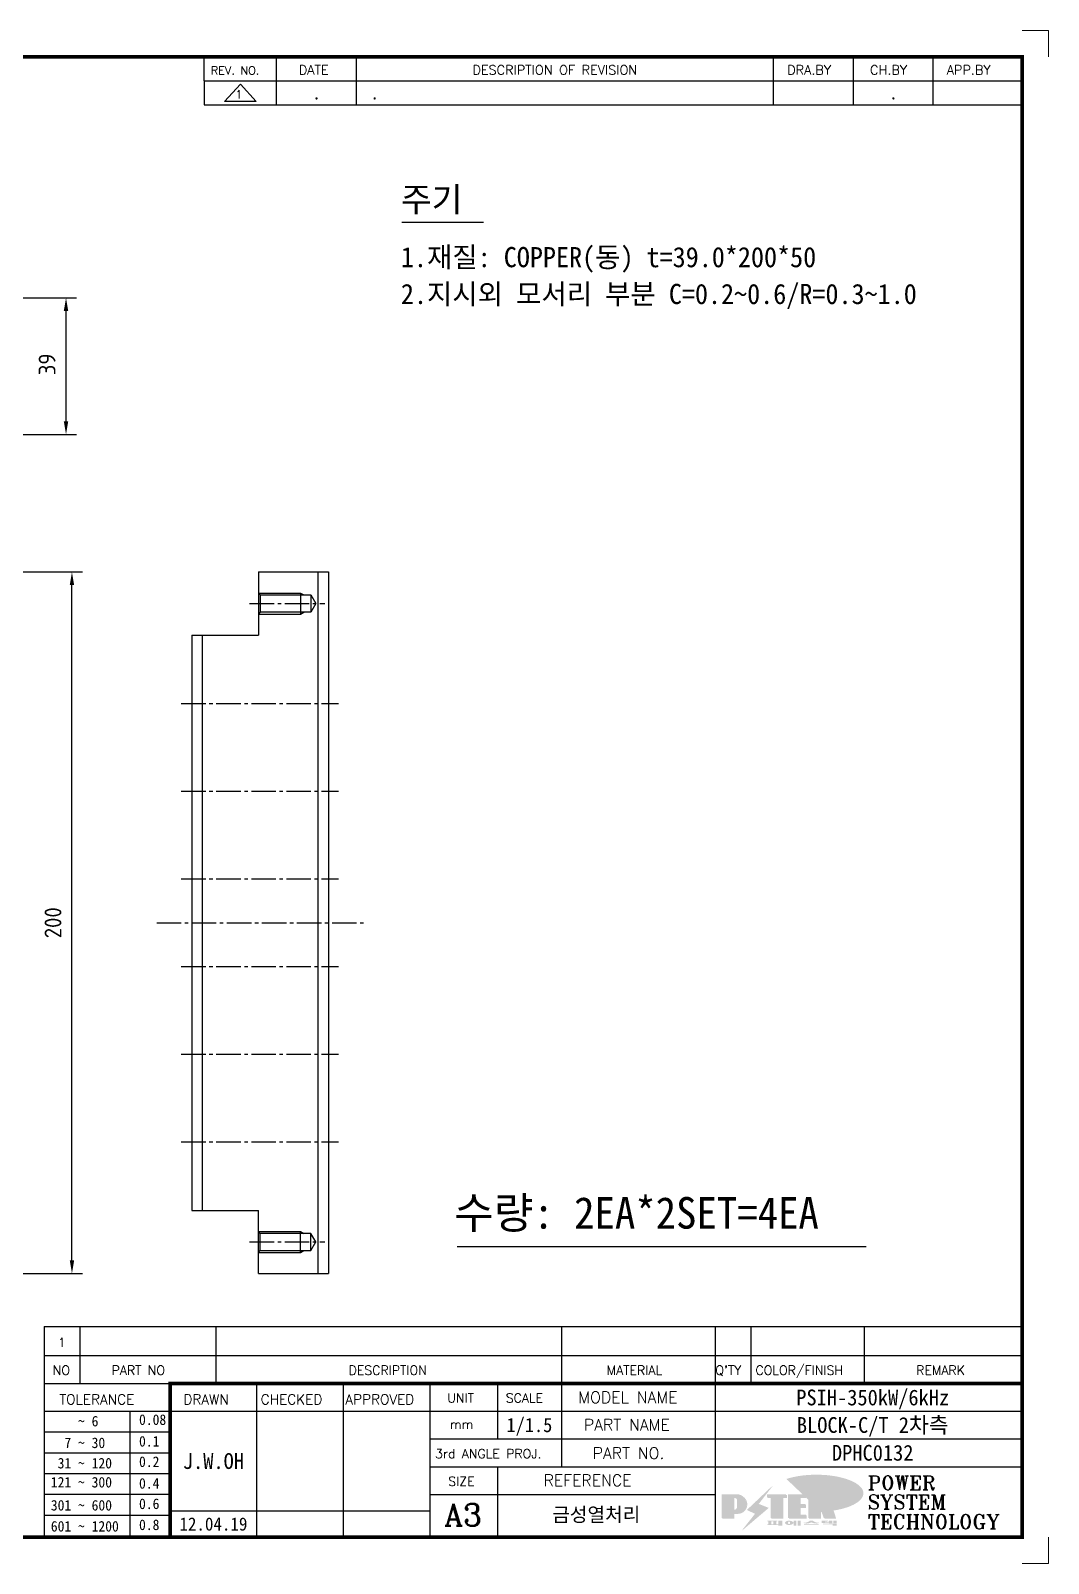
# Model space of a CAD drawing. Header units: millimetres. Extents: x 282 to 14566, y -4134 to 5341.
# Drawn here: x 9224.7 to 9515, y -364.8 to 72.2 of the extents above; entities that cross this region are included whole.
import ezdxf
from ezdxf.enums import TextEntityAlignment as Align

# ---------------------------------------------------------------- set-up
doc = ezdxf.new("R2010")
doc.units = ezdxf.units.MM
doc.linetypes.add('CENTER1', pattern=[10, 7, -1, 1, -1])
doc.linetypes.add('HIDDEN', pattern=[9.525, 6.35, -3.175])
for name, color, linetype in [('FORMAT-1', 7, 'Continuous'), ('HIDDEN', 2, 'HIDDEN'), ('line', 3, 'Continuous')]:
    doc.layers.add(name, color=color, linetype=linetype)
doc.styles.add('HAN', font='')
doc.styles.add('RC', font='ROMANC.SHX')
doc.styles.add('ROMANT', font='romant__.ttf')
doc.styles.add('RT', font='ROMANT.SHX', dxfattribs={"oblique": 15})
doc.styles.get("Standard").update_dxf_attribs({"font": 'ISOCP.SHX', "bigfont": 'WHGTXT.SHX'})
doc.styles.get('HAN').set_extended_font_data('GulimChe')
doc.dimstyles.new('PS-1.5', dxfattribs={"dimscale": 1.5, "dimtxt": 3.2, "dimasz": 2.5, "dimexe": 2, "dimexo": 2.5, "dimgap": 2, "dimtad": 1, "dimtoh": 1, "dimrnd": 0.05, "dimzin": 12, "dimdsep": 46, "dimtxsty": 'Standard', "dimcen": 0, "dimclrt": 2, "dimazin": 3, "dimtfac": 1, "dimtofl": 0, "dimtmove": 0, "dimatfit": 3, "dimfxl": 0, "dimtolj": 1, "dimtzin": 0, "dimarcsym": 0})

# ---------------------------------------------------------------- blocks, each defined once
blk = doc.blocks.new('*D711')
at = {"color": 0, "lineweight": -2}
for p, q in [((9179.53, -3.98), (9237.79, -3.98)), ((9234.79, -39.23), (9234.79, -7.73)), ((9179.53, -42.98), (9237.79, -42.98))]:
    blk.add_line(p, q, dxfattribs=at)
at = {"color": 0}
for points in [[(9234.16, -7.73), (9235.41, -7.73), (9234.79, -3.98)], [(9234.16, -39.23), (9235.41, -39.23), (9234.79, -42.98)]]:
    blk.add_solid(points, dxfattribs=at)
at = {"layer": 'DEFPOINTS', "color": 0}
for p in [(9175.78, -3.98), (9234.79, -3.98), (9175.78, -42.98)]:
    blk.add_point(p, dxfattribs=at)
at = {"color": 2, "insert": (9229.39, -22.98), "char_height": 4.8, "attachment_point": 5, "rotation": 90}
blk.add_mtext('\\A1;39', dxfattribs=at)
blk = doc.blocks.new('*D714')
at = {"color": 0, "lineweight": -2}
for p, q in [((9182.53, -82.16), (9239.48, -82.16)), ((9236.48, -278.41), (9236.48, -85.91)), ((9182.53, -282.16), (9239.48, -282.16))]:
    blk.add_line(p, q, dxfattribs=at)
at = {"color": 0}
for points in [[(9235.86, -85.91), (9237.11, -85.91), (9236.48, -82.16)], [(9235.86, -278.41), (9237.11, -278.41), (9236.48, -282.16)]]:
    blk.add_solid(points, dxfattribs=at)
at = {"layer": 'DEFPOINTS', "color": 0}
for p in [(9178.78, -82.16), (9236.48, -82.16), (9178.78, -282.16)]:
    blk.add_point(p, dxfattribs=at)
at = {"color": 2, "insert": (9231.08, -182.16), "char_height": 4.8, "attachment_point": 5, "rotation": 90}
blk.add_mtext('\\A1;200', dxfattribs=at)
blk = doc.blocks.new('no3')
at = {"color": 180}
for p, q in [((0, 5.5), (0, 0)), ((0, 5.5), (186, 5.5)), ((6.79, 5.5), (6.79, 0)), ((32.74, 0.11), (32.74, 5.5)), ((98.4, 5.5), (98.4, 0)), ((127.61, 5.5), (127.61, 0)), ((134.43, 5.5), (134.43, 0)), ((155.98, 5.5), (155.98, 0))]:
    blk.add_line(p, q, dxfattribs=at)
at = {"color": 2, "style": 'RT', "oblique": 15}
blk.add_attdef('NO', text='', height=1.74, dxfattribs=at).set_placement((3.38, 2.51), align=Align.MIDDLE_CENTER)
at = {"color": 2, "style": 'HAN'}
for tag, p in [('PART-NO', (19.76, 2.75)), ('MATERIAL', (111.38, 2.75)), ("Q'TY", (131.02, 2.75)), ('COLOR/FINISH', (145.2, 2.75)), ('REMARK', (170.76, 2.75))]:
    blk.add_attdef(tag, text='', height=2.9, dxfattribs=at).set_placement(p, align=Align.MIDDLE_CENTER)
blk.add_attdef('DESCRIPTION', text='', height=2.9, dxfattribs=at).set_placement((34.51, 2.75), align=Align.MIDDLE_LEFT)
blk = doc.blocks.new('new LOGO')
at = {"layer": 'line'}
h = blk.add_hatch(color=250, dxfattribs=at)
h.paths.add_polyline_path([(44.5, 69.4), (46.6, 69.4, -0.129793), (52, 68, 0.221832), (43.6, 71.9), (41.5, 71.9), (41.5, 27.9), (43.6, 27.9, 0.02048), (44.5, 28)], flags=17)
h.paths.add_polyline_path([(44.5, 13.9), (57.3, 13.9, 0.72362), (77.1, 73.9, -0.679777), (54.3, 16.4), (41.5, 16.4), (41.5, -0.1), (3, -0.1), (3, -2.6), (44.5, -2.6)])
h.paths.add_polyline_path([(117.9, 14.2), (71.5, -44.4), (77.1, -39.6), (120.8, 15.6), (92, 28.9), (173.3, 106), (177.5, 111.4), (89.1, 27.6)])
h.paths.add_polyline_path([(162.7, 71.9), (162.7, 69.4), (172.5, 69.4), (172.5, 71.9)], flags=17)
h.paths.add_polyline_path([(217.7, 69.4), (230.5, 69.4), (230.5, 80.4), (227.5, 80.4), (227.5, 71.9), (214.7, 71.9), (214.7, -0.1), (175.5, -0.1), (175.5, -2.6), (217.7, -2.6)])
h.paths.add_polyline_path([(297.8, 46.6), (294.8, 46.6), (294.8, 37.4), (276, 37.4), (276, 10.9), (279, 10.9), (279, 34.9), (297.8, 34.9)])
h.paths.add_polyline_path([(300, 8.4), (297, 8.4), (297, -0.1), (237.5, -0.1), (237.5, -2.6), (300, -2.6)])
h.paths.add_polyline_path([(297.8, 80.4), (294.8, 80.4), (294.8, 71.9), (276, 71.9), (276, 49.1), (279, 49.1), (279, 69.4), (297.8, 69.4)])
h.paths.add_polyline_path([(350.2, 80.4), (347.2, 80.4), (347.2, 61.6), (350.2, 63.5)])
h.paths.add_polyline_path([(350.2, 26.7), (347.2, 35.2), (347.2, -0.1), (308.5, -0.1), (308.5, -2.6), (350.2, -2.6)])
h.paths.add_polyline_path([(402.7, 80.4), (396.5, 80.4), (379.6, 66.8), (400.5, -0.1), (361.8, -0.1), (362.7, -2.6), (403.5, -2.6), (382.6, 64.3)])
blk.add_hatch(color=5, dxfattribs=at).paths.add_polyline_path([(166.3, 35), (131, 49), (180.4, 112.7), (92, 28.9), (120.8, 15.6), (74.4, -43)])
h = blk.add_hatch(color=253, dxfattribs=at)
edge = h.paths.add_edge_path()
edge.add_ellipse((333.9, 86.4), major_axis=(-165.9, 0), ratio=0.39426, start_angle=111.5127, end_angle=334.469)
edge.add_ellipse((314.1, 81.2), major_axis=(-153.7, 0), ratio=0.40699, start_angle=121.3066, end_angle=327.7437, ccw=False)
edge.add_line((394, 27.8), (394.7, 25.6))
h = blk.add_hatch(color=1, dxfattribs=at)
h.paths.add_polyline_path([(41.5, 16.4), (54.3, 16.4, 1), (54.3, 82.9), (0, 82.9), (0, -0.1), (41.5, -0.1)])
h.paths.add_polyline_path([(41.5, 27.9), (41.5, 71.9), (43.6, 71.9, -0.414214), (54.6, 60.9), (54.6, 38.9, -0.414214), (43.6, 27.9)], flags=16)
h.paths.add_polyline_path([(214.7, 71.9), (227.5, 71.9), (227.5, 82.9), (159.7, 82.9), (159.7, 71.9), (172.5, 71.9), (172.5, -0.1), (214.7, -0.1)])
h.paths.add_polyline_path([(276, 37.4), (294.8, 37.4), (294.8, 49.1), (276, 49.1), (276, 71.9), (294.8, 71.9), (294.8, 82.9), (234.5, 82.9), (234.5, -0.1), (297, -0.1), (297, 10.9), (276, 10.9)])
h.paths.add_polyline_path([(347.2, 35.2), (359.7, -0.1), (400.5, -0.1), (379.6, 66.8), (399.7, 82.9), (380.6, 82.9), (347.2, 61.6), (347.2, 82.9), (305.5, 82.9), (305.5, -0.1), (347.2, -0.1)])
h = blk.add_hatch(color=250, dxfattribs=at)
edge = h.paths.add_edge_path()
edge.add_ellipse((237.8, -17.6), major_axis=(-14.3, 0), ratio=0.526336, start_angle=192.2456, end_angle=269.0748)
edge.add_line((238.1, -10.1), (237.6, -10.1))
edge.add_ellipse((237.8, -17.6), major_axis=(-14.3, 0), ratio=0.526336, start_angle=270.9252, end_angle=449.0748)
edge.add_line((237.6, -25.1), (238.1, -25.1))
edge.add_ellipse((237.8, -17.6), major_axis=(-14.3, 0), ratio=0.526336, start_angle=450.9252, end_angle=527.7544)
edge.add_line((251.7, -19.2), (254.1, -19.2))
edge.add_line((254.1, -19.2), (254.1, -27.1))
edge.add_line((254.1, -27.1), (263.1, -27.1))
edge.add_line((263.1, -27.1), (263.1, -10.1))
edge.add_line((263.1, -10.1), (254.1, -10.1))
edge.add_line((254.1, -10.1), (254.1, -16))
edge.add_line((254.1, -16), (251.7, -16))
h.paths.add_polyline_path([(241, -16.4), (241, -18.7, -1), (234.4, -18.7), (234.4, -16.4, -1)], flags=16)
h.paths.add_polyline_path([(278.2, -10.1), (268.1, -10.1), (268.1, -27.1), (278.2, -27.1)])
h.paths.add_polyline_path([(310.3, -10.1), (310.3, -11.1, -0.157169), (289.3, -17.5), (294, -19.9, 0.128407), (316.3, -15.9, 0.128407), (338.6, -19.9), (343.3, -17.5, -0.157169), (322.2, -11.1), (322.2, -10.1)])
h.paths.add_polyline_path([(342.1, -25.1), (342.1, -22.3), (290.4, -22.3), (290.4, -25.1)])
h.paths.add_polyline_path([(352, -10.1), (352, -16.2, 0.414214), (354, -18.2), (378.7, -18.2), (378.7, -19.6), (390.2, -19.6), (390.2, -10.1), (378.7, -10.1), (378.7, -13.6), (374.7, -13.6), (374.7, -15.1), (378.7, -15.1), (378.7, -16.2), (364.7, -16.2), (364.7, -15.1), (371.2, -15.1), (371.2, -13.6), (364.7, -13.6), (364.7, -12.6), (374.7, -12.6), (374.7, -10.1)])
h.paths.add_polyline_path([(393.8, -10.1), (393.8, -19.6), (405, -19.6), (405, -10.1)])
h.paths.add_polyline_path([(405, -27.1), (405, -20.9), (356.8, -20.9), (356.8, -23), (391.8, -23), (391.8, -27.1)])
h.paths.add_polyline_path([(200.4, -10.1), (200.4, -22.3), (193.2, -22.3), (193.2, -12.6), (196.6, -12.6), (196.6, -10.1), (161, -10.1), (161, -12.6), (164.5, -12.6), (164.5, -22.3), (161, -22.3), (161, -25.1), (200.4, -25.1), (200.4, -27.1), (213.9, -27.1), (213.9, -10.1)])
h.paths.add_polyline_path([(182, -12.6), (175.6, -12.6), (175.6, -22.3), (182, -22.3)], flags=17)
blk = doc.blocks.new('format-3')
at = {"color": 3, "lineweight": 9}
for p, q in [((414.5, 291.3), (419.5, 291.3)), ((419.5, 286.3), (419.5, 291.3)), ((419.5, 5), (419.5, 0)), ((414.5, 0), (419.5, 0))]:
    blk.add_line(p, q, dxfattribs=at)
at = {"color": 180}
for p, q in [((258.97, 281.75), (258.97, 286.3)), ((272.71, 281.75), (272.71, 286.3)), ((287.94, 281.75), (287.94, 286.3)), ((367.22, 281.75), (367.22, 286.3)), ((382.45, 281.75), (382.45, 286.3)), ((397.61, 281.75), (397.61, 286.3)), ((258.97, 281.75), (414.5, 281.75)), ((228.5, 39.49), (228.5, 5)), ((228.5, 39.49), (414.5, 39.49)), ((235.29, 39.49), (235.29, 34.21)), ((261.24, 34.21), (261.24, 39.49)), ((326.9, 39.49), (326.9, 34.21)), ((356.11, 39.49), (356.11, 34.21)), ((362.93, 39.49), (362.93, 34.21)), ((384.48, 39.49), (384.48, 34.21)), ((228.5, 34.21), (252.48, 34.21)), ((268.96, 5), (268.96, 34.21)), ((285.45, 5), (285.45, 34.21)), ((301.94, 5), (301.94, 34.21)), ((314.72, 34.21), (314.72, 23.65)), ((326.9, 34.21), (326.9, 18.37)), ((356.11, 34.21), (356.11, 5)), ((228.5, 28.93), (252.48, 28.93)), ((244.89, 5.23), (244.89, 28.93)), ((252.48, 28.93), (414.5, 28.93)), ((228.5, 24.98), (252.48, 24.98)), ((301.94, 23.65), (414.5, 23.65)), ((228.5, 21.03), (252.48, 21.03)), ((301.94, 18.37), (414.5, 18.37)), ((314.72, 18.37), (314.72, 5)), ((228.5, 17.08), (252.48, 17.08)), ((228.5, 13.13), (252.48, 13.13)), ((301.94, 13.09), (356.11, 13.09)), ((228.5, 9.18), (252.48, 9.18)), ((252.48, 9.95), (301.94, 9.95))]:
    blk.add_line(p, q, dxfattribs=at)
at = {"const_width": 0.7}
blk.add_lwpolyline([(252.48, 5), (252.48, 34.21), (414.5, 34.21)], dxfattribs=at)
at = {"layer": 'FORMAT-1', "const_width": 0.7}
blk.add_lwpolyline([(13, 5), (13, 286.3), (414.5, 286.3), (414.5, 5)], close=True, dxfattribs=at)
at = {"xscale": 0.05400000000000027, "yscale": 0.05400000000000027, "zscale": 0.05400000000000027}
blk.add_blockref('new LOGO', (357.35, 8.65), dxfattribs=at)
at = {"color": 2}
for s, height, style, p in [('REV. NO.', 1.56, 'RC', (260.23, 282.95)), ('DATE', 1.788, 'RC', (276.95, 282.94)), ('DESCRIPTION OF REVISION', 1.7875, 'RC', (309.98, 282.94)), ('DRA.BY', 1.788, 'RC', (369.83, 282.94)), ('CH.BY', 1.788, 'RC', (385.59, 282.94)), ('APP.BY', 1.788, 'RC', (400.18, 282.94)), ('COLOR/FINISH', 1.7424, 'RC', (363.8, 35.83)), ('NO', 1.742, 'RC', (230.16, 35.83)), ('PART NO', 1.742, 'RC', (241.36, 35.83)), ('DESCRIPTION', 1.7424, 'RC', (286.43, 35.83)), ('MATERIAL', 1.742, 'RC', (335.52, 35.83)), ("Q'TY", 1.742, 'RC', (356.17, 35.83)), ('REMARK', 1.742, 'RC', (394.37, 35.83)), (' TOLERANCE', 1.9, 'RC', (230.11, 30.22)), ('DRAWN', 1.9, 'RC', (255, 30.22)), ('CHECKED', 1.9, 'RC', (269.71, 30.22)), ('APPROVED', 1.9, 'RC', (285.8, 30.22)), ('UNIT', 1.742, 'RC', (305.19, 30.55)), ('SCALE', 1.742, 'RC', (316.32, 30.55)), ('MODEL NAME', 2.178, 'RC', (330.12, 30.46)), ('    ~ 6', 2, 'HAN', (229.8, 26.03)), ('0.08', 2, 'HAN', (246.57, 26.31)), ('mm', 1.742, 'RC', (305.67, 25.56)), ('PART NAME', 2.178, 'RC', (331.17, 25.24)), ('  7 ~ 30', 2, 'HAN', (229.8, 21.91)), ('0.1', 2, 'HAN', (246.57, 22.2)), ('3rd ANGLE PROJ.', 1.7424, 'RC', (302.87, 19.97)), ('PART NO.', 2.178, 'RC', (332.84, 19.85)), (' 31 ~ 120', 2, 'HAN', (229.8, 18.04)), ('0.2', 2, 'HAN', (246.57, 18.32)), ('121 ~ 300', 2, 'HAN', (229.8, 14.42)), ('0.4', 2, 'HAN', (246.57, 14.2)), ('SIZE', 1.742, 'RC', (305.39, 14.71)), ('REFERENCE', 2.178, 'RC', (323.52, 14.69)), ('301 ~ 600', 2, 'HAN', (229.8, 10.04)), ('0.6', 2, 'HAN', (246.57, 10.32)), ('601 ~ 1200', 2, 'HAN', (229.8, 6.05)), ('0.8', 2, 'HAN', (246.57, 6.33))]:
    blk.add_text(s, height=height, dxfattribs=dict(at, style=style)).set_placement(p)
at = {"style": 'ROMANT'}
for s, p in [('POWER', (385.15, 13.96)), ('SYSTEM', (385.15, 10.31)), ('TECHNOLOGY', (385.15, 6.56))]:
    blk.add_text(s, height=2.7, dxfattribs=at).set_placement(p)
at = {"color": 2, "lineweight": 25, "style": 'RC'}
blk.add_text('A3', height=4.182, dxfattribs=at).set_placement((304.61, 7.14))
at = {"style": 'HAN'}
for tag, height, p in [('MODEL-NAME', 3, (386.1, 31.53)), ('SCALE', 2.7, (320.81, 26.29)), ('PART-NAME', 3, (386.1, 26.29)), ('DRA-BY', 3, (260.72, 19.44)), ('CH-BY', 3, (277.21, 19.44)), ('APP-BY', 3, (293.7, 19.44)), ('PART-NO', 3, (386.1, 21.01)), ('CH-DATE', 2.5, (277.21, 7.47)), ('관련업체', 3, (333.52, 9.26)), ('DRA-DATE', 2.5, (260.72, 7.47)), ('APP-DATE', 2.5, (293.7, 7.47))]:
    blk.add_attdef(tag, text='', height=height, dxfattribs=at).set_placement(p, align=Align.MIDDLE_CENTER)
blk = doc.blocks.new('re3')
at = {"color": 180}
for p, q in [((0, 0), (0, -4.55)), ((6.87, -0.64), (3.86, -3.91)), ((6.87, -0.64), (9.88, -3.91)), ((13.74, -4.55), (13.74, 0)), ((28.97, -4.55), (28.97, 0)), ((108.25, -4.55), (108.25, 0)), ((123.49, -4.55), (123.49, 0)), ((138.64, -4.55), (138.64, 0)), ((0, -4.55), (155.53, -4.55)), ((9.88, -3.91), (3.86, -3.91))]:
    blk.add_line(p, q, dxfattribs=at)
at = {"color": 2, "style": 'RC', "oblique": 15}
blk.add_attdef('REV.NO', text='', height=1.56, dxfattribs=at).set_placement((6.59, -2.56), align=Align.MIDDLE_CENTER)
blk.add_attdef('-1', text='', height=1.56, dxfattribs=at).set_placement((9.37, -1.66), align=Align.MIDDLE_LEFT)
at = {"color": 2, "style": 'HAN'}
for tag, p in [('REV.-DATE', (21.36, -2.28)), ('DRA.BY', (115.87, -2.28)), ('CH.BY', (131.07, -2.28)), ('APP.BY', (147.09, -2.28))]:
    blk.add_attdef(tag, text='', height=2.5, dxfattribs=at).set_placement(p, align=Align.MIDDLE_CENTER)
blk.add_attdef('DESCRIPTION-OF-REVISION', text='', height=2.5, dxfattribs=at).set_placement((31.61, -2.28), align=Align.MIDDLE_LEFT)

msp = doc.modelspace()

# ---------------------------------------------------------------- linework, layer by layer
for p, q in [((9330.57, 17.598), (9353.912, 17.598)), ((9346.355, -274.457), (9463.034, -274.457))]:
    msp.add_line(p, q)
at = {"color": 1}
for p, q in [((9289.663, -82.158), (9289.663, -100.158)), ((9289.663, -82.158), (9309.663, -82.158)), ((9306.663, -82.158), (9306.663, -282.158)), ((9309.663, -82.158), (9309.663, -282.158)), ((9270.663, -100.158), (9270.663, -264.158)), ((9270.663, -100.158), (9289.663, -100.158)), ((9273.663, -100.158), (9273.663, -264.158)), ((9270.663, -264.158), (9289.663, -264.158)), ((9289.663, -282.158), (9289.663, -264.158)), ((9289.663, -282.158), (9309.663, -282.158))]:
    msp.add_line(p, q, dxfattribs=at)
at = {"color": 1, "linetype": 'CENTER1'}
for p, q in [((9287.163, -91.158), (9308.583, -91.158)), ((9267.663, -119.658), (9312.535, -119.658)), ((9267.663, -144.658), (9312.535, -144.658)), ((9267.663, -169.658), (9312.535, -169.658)), ((9260.663, -182.158), (9319.663, -182.158)), ((9267.663, -194.658), (9312.535, -194.658)), ((9267.663, -219.658), (9312.535, -219.658)), ((9267.663, -244.658), (9312.535, -244.658)), ((9287.163, -273.158), (9308.583, -273.158))]:
    msp.add_line(p, q, dxfattribs=at)
at = {"layer": 'HIDDEN', "ltscale": 10}
for p, q in [((9290.204, -88.699), (9290.204, -93.617)), ((9301.663, -88.158), (9301.663, -94.158)), ((9304.663, -88.699), (9304.663, -93.617)), ((9290.204, -275.617), (9290.204, -270.699)), ((9301.663, -276.158), (9301.663, -270.158)), ((9304.663, -275.617), (9304.663, -270.699))]:
    msp.add_line(p, q, dxfattribs=at)
for points in [[(9289.663, -88.158), (9290.204, -88.699), (9304.663, -88.699), (9306.083, -91.158), (9304.663, -93.617), (9290.204, -93.617), (9289.663, -94.158)], [(9289.663, -88.158), (9301.663, -88.158), (9302.601, -88.699)], [(9289.663, -94.158), (9301.663, -94.158), (9302.601, -93.617)], [(9289.663, -276.158), (9290.204, -275.617), (9304.663, -275.617), (9306.083, -273.158), (9304.663, -270.699), (9290.204, -270.699), (9289.663, -270.158)], [(9289.663, -270.158), (9301.663, -270.158), (9302.601, -270.699)], [(9289.663, -276.158), (9301.663, -276.158), (9302.601, -275.617)]]:
    msp.add_lwpolyline(points, dxfattribs=at)

# ---------------------------------------------------------------- block references
ref = msp.add_blockref('format-3', (8885.759, -364.78), dxfattribs=dict(xscale=1.5, yscale=1.5, zscale=1.5))
ref.add_attrib('DRA-DATE', '12.04.19', dxfattribs={"height": 3.75, "style": 'HAN'}).set_placement((9276.839, -353.568), align=Align.MIDDLE_CENTER)
ref.add_attrib('DRA-BY', 'J.W.OH', dxfattribs={"height": 4.5, "style": 'HAN'}).set_placement((9276.839, -335.617), align=Align.MIDDLE_CENTER)
ref.add_attrib('MODEL-NAME', 'PSIH-350kW/6kHz', dxfattribs={"height": 4.5, "style": 'HAN'}).set_placement((9464.902, -317.492), align=Align.MIDDLE_CENTER)
ref.add_attrib('PART-NAME', 'BLOCK-C/T 2차측', dxfattribs={"height": 4.5, "style": 'HAN'}).set_placement((9464.902, -325.339), align=Align.MIDDLE_CENTER)
ref.add_attrib('PART-NO', 'DPHC0132', dxfattribs={"height": 4.5, "style": 'HAN'}).set_placement((9464.902, -333.259), align=Align.MIDDLE_CENTER)
ref.add_attrib('SCALE', '1/1.5', dxfattribs={"height": 4.05, "style": 'HAN'}).set_placement((9366.971, -325.339), align=Align.MIDDLE_CENTER)
ref.add_attrib('관련업체', '금성열처리', dxfattribs={"height": 4, "style": 'HAN'}).set_placement((9386.044, -350.886), align=Align.MIDDLE_CENTER)
ref = msp.add_blockref('re3', (9274.208, 57.845), dxfattribs=dict(xscale=1.5, yscale=1.5, zscale=1.5))
ref.add_attrib('CH.BY', '.', dxfattribs={"color": 2, "height": 3.75, "style": 'HAN'}).set_placement((9470.806, 54.432), align=Align.MIDDLE_CENTER)
ref.add_attrib('DESCRIPTION-OF-REVISION', '.', dxfattribs={"color": 2, "height": 3.75, "style": 'HAN'}).set_placement((9321.627, 54.432), align=Align.MIDDLE_LEFT)
ref.add_attrib('REV.-DATE', '.', dxfattribs={"color": 2, "height": 3.75, "style": 'HAN'}).set_placement((9306.245, 54.432), align=Align.MIDDLE_CENTER)
ref.add_attrib('REV.NO', '1', dxfattribs={"color": 2, "height": 2.34, "style": 'RC'}).set_placement((9284.09, 54.009), align=Align.MIDDLE_CENTER)
ref = msp.add_blockref('no3', (9228.509, -305.539), dxfattribs=dict(xscale=1.5, yscale=1.5, zscale=1.5))
ref.add_attrib('NO', '1', dxfattribs={"color": 2, "height": 2.61, "style": 'RT'}).set_placement((9233.586, -301.778), align=Align.MIDDLE_CENTER)

# ---------------------------------------------------------------- texts
at = {"color": 2, "style": 'HAN'}
for s, height, p in [('주기', 7, (9330.313, 20.545)), ('1.재질: COPPER(동) t=39.0*200*50', 5.76, (9330.313, 4.727)), ('2.지시외 모서리 부분 C=0.2~0.6/R=0.3~1.0', 5.76, (9330.313, -5.773)), ('수량: 2EA*2SET=4EA', 9, (9345.51, -269.361))]:
    msp.add_text(s, height=height, dxfattribs=at).set_placement(p)

# ---------------------------------------------------------------- dimensions: what is measured, and where the dimension line sits
for base, p1, p2, picture, middle in [((9234.785, -3.979), (9175.784, -42.979), (9175.784, -3.979), '*D711', (9234.785, -22.979)), ((9236.483, -82.158), (9178.784, -282.158), (9178.784, -82.158), '*D714', (9236.483, -182.158))]:
    dim = msp.add_linear_dim(base=base, p1=p1, p2=p2, angle=90, dimstyle='PS-1.5')
    dim.commit()
    dim.dimension.update_dxf_attribs({"geometry": picture, "text_midpoint": middle, "dimtype": 160})

doc.saveas('drawing.dxf')
